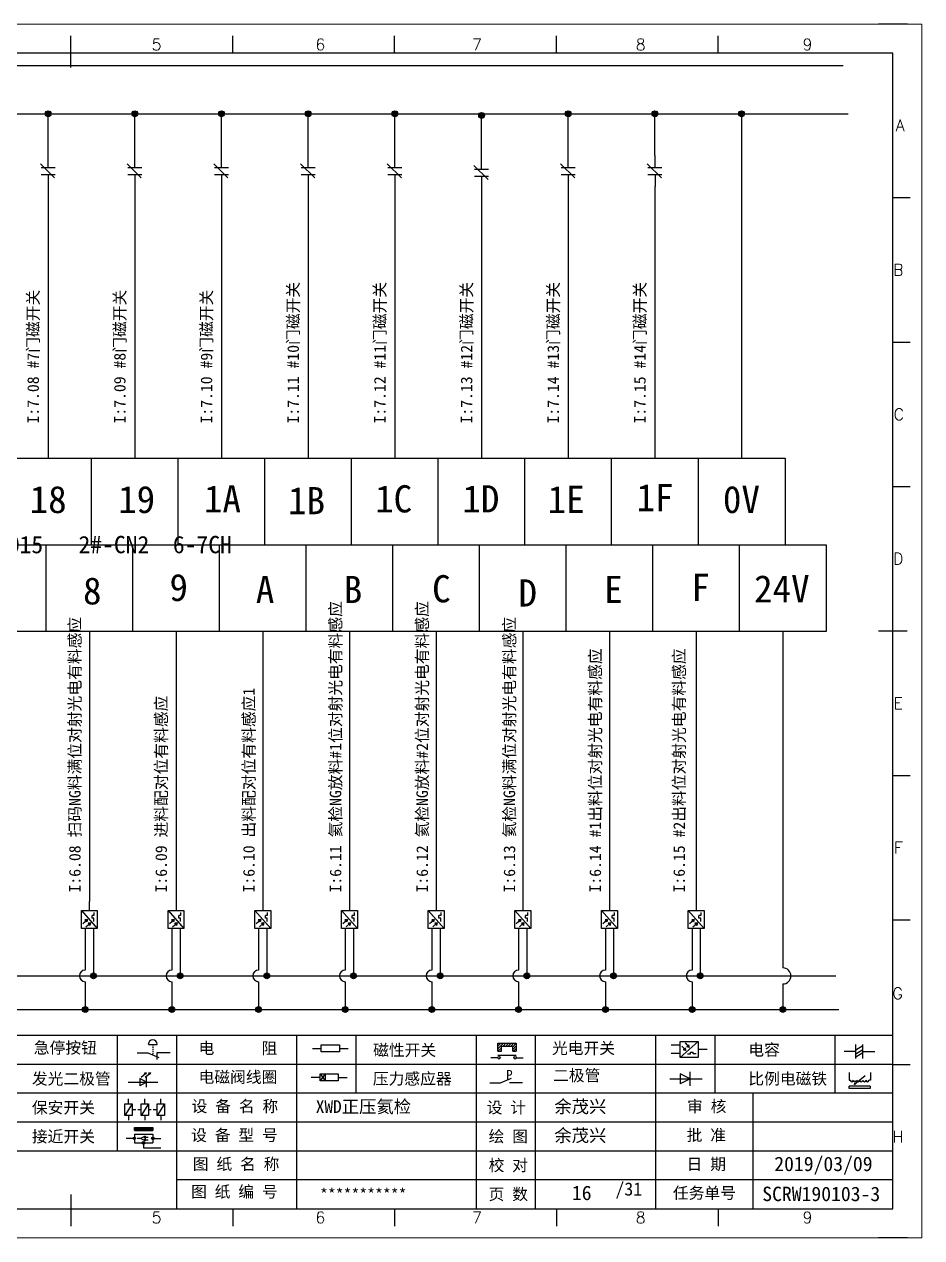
# Model space of a CAD drawing. Header units: millimetres. Extents: x -300 to 54435, y -106 to 60527.
# Drawn here: x 1344 to 1499.3, y 1594.4 to 1804.4 of the extents above; entities that cross this region are included whole.
import ezdxf
from ezdxf.enums import TextEntityAlignment as Align

# ---------------------------------------------------------------- set-up
doc = ezdxf.new("R2010")
doc.units = ezdxf.units.MM
doc.layers.add('AE_BOR', color=1, linetype='Continuous')
doc.styles.get("Standard").update_dxf_attribs({"font": ''})
doc.styles.add('WD', font='romans.shx', dxfattribs={"width": 0.8, "bigfont": 'gbcbig.shx'})
doc.styles.add('汉字', font='')
doc.styles.get('Standard').set_extended_font_data('SimSun')
doc.styles.get('汉字').set_extended_font_data('新宋体')

# ---------------------------------------------------------------- blocks, each defined once
blk = doc.blocks.new('光电开关')
at = {"linetype": 'ByBlock'}
h = blk.add_hatch(dxfattribs=at)
h.set_pattern_fill('ANSI31', color=256, scale=0.01, style=0)
h.set_pattern_definition([(45, (0.172267, 0), (-0.0224506403, 0.0224506403), [])])
h.paths.add_polyline_path([(-1882.44, -776.34), (-1882.5, -775.91), (-1882.68, -776.07)])
h.paths.add_polyline_path([(-1882.86, -776.23), (-1882.44, -776.34), (-1882.68, -776.07)])
h.paths.add_polyline_path([(-1883.05, -776.88), (-1883.11, -776.45), (-1883.29, -776.61)])
h.paths.add_polyline_path([(-1883.47, -776.77), (-1883.05, -776.88), (-1883.29, -776.61)])
for p, q in [((-1884.01, -775.96), (-1885.56, -775.96)), ((-1880.91, -775.3), (-1884.01, -778.05)), ((-1883.75, -776.09), (-1883.05, -776.88)), ((-1883.11, -776.45), (-1883.47, -776.77)), ((-1883.05, -776.88), (-1883.47, -776.77)), ((-1883.14, -775.55), (-1882.44, -776.34)), ((-1883.05, -776.88), (-1883.11, -776.45)), ((-1882.5, -775.91), (-1882.86, -776.23)), ((-1882.44, -776.34), (-1882.86, -776.23)), ((-1882.44, -776.34), (-1882.5, -775.91)), ((-1879.37, -776.67), (-1880.91, -776.67)), ((-1884.01, -777.39), (-1885.56, -777.39)), ((-1882.78, -777.47), (-1882.23, -777.47)), ((-1882.23, -777.47), (-1882.23, -777.14)), ((-1882.23, -777.14), (-1881.78, -777.14)), ((-1881.78, -777.47), (-1881.78, -777.14)), ((-1881.23, -777.47), (-1881.78, -777.47))]:
    blk.add_line(p, q, dxfattribs=at)
blk.add_lwpolyline([(-1884.01, -775.3), (-1880.91, -775.3), (-1880.91, -778.05), (-1884.01, -778.05)], close=True, dxfattribs=at)
blk = doc.blocks.new('常闭触点')
at = {"linetype": 'ByBlock'}
for p, q in [((-1853.82, -786.77), (-1855.88, -786.77)), ((-1852.01, -785.66), (-1854.43, -788.1)), ((-1853.82, -787.99), (-1853.82, -785.56)), ((-1852.6, -787.99), (-1852.6, -785.56)), ((-1852.6, -786.77), (-1850.55, -786.77))]:
    blk.add_line(p, q, dxfattribs=at)
blk = doc.blocks.new('磁性开关')
at = {"linetype": 'ByBlock'}
h = blk.add_hatch(dxfattribs=at)
h.set_pattern_fill('ANSI31', color=256, scale=0.1, style=0)
h.paths.add_polyline_path([(-1910.88, -776.69), (-1910.88, -775.29), (-1907.69, -775.29), (-1907.69, -776.69), (-1908.31, -776.69), (-1908.31, -775.79), (-1910.25, -775.79), (-1910.25, -776.69)])
for p, q in [((-1910.88, -776.69), (-1910.88, -775.29)), ((-1910.88, -775.29), (-1907.69, -775.29)), ((-1910.88, -776.69), (-1910.25, -776.69)), ((-1910.25, -776.69), (-1910.25, -775.79)), ((-1910.25, -775.79), (-1908.31, -775.79)), ((-1908.31, -776.69), (-1908.31, -775.79)), ((-1908.31, -776.69), (-1907.69, -776.69)), ((-1907.69, -775.29), (-1907.69, -776.69)), ((-1910.91, -777.81), (-1912.09, -777.81)), ((-1910.88, -777.39), (-1907.69, -777.39)), ((-1907.66, -777.81), (-1906.48, -777.81))]:
    blk.add_line(p, q, dxfattribs=at)
for centre in [(-1910.68, -777.81), (-1907.88, -777.81)]:
    blk.add_circle(centre, 0.225, dxfattribs=at)
blk = doc.blocks.new('电磁阀线圈')
at = {"linetype": 'ByBlock'}
for p, q in [((-1854.61, -796.54), (-1856.17, -796.54)), ((-1854.61, -795.92), (-1853.75, -797.16)), ((-1853.75, -795.92), (-1854.61, -797.16)), ((-1853.75, -795.92), (-1853.75, -797.16)), ((-1851.53, -796.54), (-1849.97, -796.54))]:
    blk.add_line(p, q, dxfattribs=at)
blk.add_lwpolyline([(-1854.61, -795.92), (-1851.53, -795.92), (-1851.53, -797.16), (-1854.61, -797.16)], close=True, dxfattribs=at)
blk = doc.blocks.new('压力感应器')
at = {"linetype": 'ByBlock'}
for p, q in [((-1815.59, -777.73), (-1813.71, -776.93)), ((-1817.44, -777.73), (-1815.59, -777.73)), ((-1811.78, -777.73), (-1814.05, -777.73))]:
    blk.add_line(p, q, dxfattribs=at)
at = {"linetype": 'ByBlock', "insert": (-1814.65, -775.48), "char_height": 1.68, "width": 1.2242, "attachment_point": 1}
blk.add_mtext('{\\fNSimSun|b0|i0|c134|p49;P}', dxfattribs=at)
blk = doc.blocks.new('二极管')
at = {"linetype": 'ByBlock'}
for p, q in [((-1787.52, -776.77), (-1781.92, -776.77)), ((-1783.97, -776.77), (-1785.69, -775.9)), ((-1785.69, -775.9), (-1785.69, -777.65)), ((-1783.97, -776.77), (-1785.69, -777.65)), ((-1783.97, -777.99), (-1783.97, -775.56))]:
    blk.add_line(p, q, dxfattribs=at)
blk = doc.blocks.new('电容')
at = {"linetype": 'ByBlock'}
for p, q in [((-1756.08, -782.99), (-1756.08, -780.56)), ((-1754.86, -780.79), (-1756.08, -781.55)), ((-1754.86, -782.99), (-1754.86, -780.56)), ((-1756.08, -781.77), (-1758.13, -781.77)), ((-1754.86, -781.44), (-1756.08, -782.2)), ((-1754.86, -781.99), (-1756.08, -782.75)), ((-1754.86, -781.77), (-1752.81, -781.77))]:
    blk.add_line(p, q, dxfattribs=at)
blk = doc.blocks.new('发光二极管')
at = {"linetype": 'ByBlock'}
for p, q in [((-1755.78, -785.92), (-1754.89, -785.14)), ((-1754.89, -785.14), (-1755.2, -785.22)), ((-1755.2, -785.22), (-1755.01, -785.43)), ((-1755.08, -785.92), (-1754.18, -785.14)), ((-1754.89, -785.14), (-1755.01, -785.43)), ((-1754.18, -785.14), (-1754.49, -785.22)), ((-1754.49, -785.22), (-1754.31, -785.43)), ((-1754.18, -785.14), (-1754.31, -785.43)), ((-1758.01, -786.77), (-1752.89, -786.77)), ((-1754.84, -786.77), (-1756.04, -786.16)), ((-1756.04, -786.16), (-1756.04, -787.39)), ((-1754.84, -786.77), (-1756.04, -787.39)), ((-1754.84, -787.63), (-1754.84, -785.92))]:
    blk.add_line(p, q, dxfattribs=at)
blk = doc.blocks.new('比例电磁阀')
at = {"linetype": 'ByBlock'}
for p, q in [((-1757.26, -775.38), (-1757.26, -776.71)), ((-1757.26, -776.71), (-1757.05, -776.71)), ((-1754.5, -775.98), (-1756.35, -777.44)), ((-1753.58, -776.71), (-1753.8, -776.71)), ((-1753.58, -775.38), (-1753.58, -776.71)), ((-1753.6, -777.73), (-1757.25, -777.73)), ((-1757.25, -778.13), (-1757.25, -777.73)), ((-1753.6, -778.13), (-1757.25, -778.13)), ((-1756.35, -777.44), (-1756.25, -777.25)), ((-1756.35, -777.44), (-1756.15, -777.38)), ((-1756.15, -777.38), (-1756.25, -777.25)), ((-1753.6, -777.73), (-1753.6, -778.13))]:
    blk.add_line(p, q, dxfattribs=at)
for centre in [(-1756.78, -776.71), (-1756.24, -776.71), (-1755.7, -776.71), (-1755.15, -776.71), (-1754.61, -776.71), (-1754.07, -776.71)]:
    blk.add_arc(centre, 0.271, 180, 0, dxfattribs=at)
blk = doc.blocks.new('保安开关')
at = {"linetype": 'ByBlock'}
for p, q in [((-1757.33, -790.79), (-1758.6, -792.81)), ((-1757.96, -790.79), (-1757.96, -789.97)), ((-1754.54, -790.79), (-1755.81, -792.81)), ((-1755.17, -790.79), (-1755.17, -789.97)), ((-1751.75, -790.79), (-1753.02, -792.81)), ((-1752.39, -790.79), (-1752.39, -789.97)), ((-1757.96, -792.81), (-1757.96, -793.62)), ((-1757.33, -791.8), (-1756.72, -791.8)), ((-1756.35, -791.8), (-1755.89, -791.8)), ((-1755.17, -792.81), (-1755.17, -793.62)), ((-1754.52, -791.8), (-1754.06, -791.8)), ((-1753.69, -791.8), (-1753.08, -791.8)), ((-1752.39, -792.81), (-1752.39, -793.62))]:
    blk.add_line(p, q, dxfattribs=at)
for points in [[(-1758.6, -790.79), (-1757.33, -790.79), (-1757.33, -792.81), (-1758.6, -792.81)], [(-1755.81, -790.79), (-1754.54, -790.79), (-1754.54, -792.81), (-1755.81, -792.81)], [(-1753.02, -790.79), (-1751.75, -790.79), (-1751.75, -792.81), (-1753.02, -792.81)]]:
    blk.add_lwpolyline(points, close=True, dxfattribs=at)
blk = doc.blocks.new('接近开关')
at = {"linetype": 'ByBlock'}
h = blk.add_hatch(dxfattribs=at)
h.set_pattern_fill('ANSI31', color=256, scale=0.01, style=0)
h.set_pattern_definition([(45, (-89.131516, -30.795668), (-0.0224506403, 0.0224506403), [])])
h.paths.add_polyline_path([(-1516.96, -1123.35), (-1516.96, -1122.85), (-1513.76, -1122.85), (-1513.76, -1123.35)])
for p, q in [((-1516.96, -1123.35), (-1516.96, -1122.85)), ((-1516.96, -1122.85), (-1513.76, -1122.85)), ((-1516.96, -1123.35), (-1513.76, -1123.35)), ((-1513.76, -1122.85), (-1513.76, -1123.35)), ((-1517.18, -1124.71), (-1518.36, -1124.71)), ((-1516.96, -1123.95), (-1513.76, -1123.95)), ((-1516.96, -1123.95), (-1516.96, -1125.47)), ((-1516.96, -1125.47), (-1513.76, -1125.47)), ((-1515.91, -1124.71), (-1516.45, -1124.71)), ((-1515.11, -1124.31), (-1515.91, -1124.71)), ((-1515.11, -1125.11), (-1515.91, -1124.71)), ((-1515.33, -1124.53), (-1515.17, -1124.53)), ((-1515.33, -1124.88), (-1515.17, -1124.88)), ((-1515.25, -1124.45), (-1515.25, -1124.61)), ((-1515.11, -1124.31), (-1515.11, -1125.11)), ((-1515.11, -1124.48), (-1514.58, -1124.48)), ((-1515.11, -1124.94), (-1514.58, -1124.94)), ((-1513.76, -1123.95), (-1513.76, -1125.47)), ((-1513.54, -1124.71), (-1512.36, -1124.71)), ((-1515.36, -1125.69), (-1515.36, -1126.36)), ((-1515.36, -1126.36), (-1512.36, -1126.36))]:
    blk.add_line(p, q, dxfattribs=at)
for centre in [(-1516.96, -1124.71), (-1515.36, -1125.47), (-1513.76, -1124.71)]:
    blk.add_circle(centre, 0.225, dxfattribs=at)
blk = doc.blocks.new('电阻')
at = {"linetype": 'ByBlock'}
for p, q in [((-3.09, 0), (-1.57, 0)), ((1.57, 0), (3.09, 0))]:
    blk.add_line(p, q, dxfattribs=at)
blk.add_lwpolyline([(-1.57, 0.63), (1.57, 0.63), (1.57, -0.63), (-1.57, -0.63)], close=True, dxfattribs=at)
blk = doc.blocks.new('急停按钮')
at = {"linetype": 'ByBlock'}
for p, q in [((-1.86, 0), (0, 0)), ((0, 0), (1.88, -0.81)), ((0.06, 1.45), (1.61, 1.45)), ((0.83, 1.45), (0.83, 1.24)), ((0.83, 1.07), (0.83, 0.85)), ((0.83, 0.68), (0.83, 0.47)), ((0.83, 0.29), (0.83, 0.08)), ((3.81, 0), (1.54, 0)), ((1.54, 0), (1.54, -1.15)), ((0.83, -0.09), (0.83, -0.24))]:
    blk.add_line(p, q, dxfattribs=at)
blk.add_arc((0.83, 1.45), 0.774, 0, 180)

msp = doc.modelspace()

# ---------------------------------------------------------------- hatches: boundary and pattern name
at = {"lineweight": -2}
h = msp.add_hatch(color=0, dxfattribs=at)
edge = h.paths.add_edge_path()
edge.add_arc((1348.102, 1788.883), 0.5, 0, 360)
h = msp.add_hatch(color=0, dxfattribs=at)
edge = h.paths.add_edge_path()
edge.add_arc((1363.102, 1788.883), 0.5, 0, 360)
h = msp.add_hatch(color=0, dxfattribs=at)
edge = h.paths.add_edge_path()
edge.add_arc((1378.102, 1788.883), 0.5, 0, 360)
h = msp.add_hatch(color=0, dxfattribs=at)
edge = h.paths.add_edge_path()
edge.add_arc((1393.102, 1788.883), 0.5, 0, 360)
h = msp.add_hatch(color=0, dxfattribs=at)
edge = h.paths.add_edge_path()
edge.add_arc((1408.102, 1788.883), 0.5, 0, 360)
h = msp.add_hatch(color=0, dxfattribs=at)
edge = h.paths.add_edge_path()
edge.add_arc((1438.102, 1788.883), 0.5, 0, 360)
h = msp.add_hatch(color=0, dxfattribs=at)
edge = h.paths.add_edge_path()
edge.add_arc((1453.102, 1788.883), 0.5, 0, 360)
h = msp.add_hatch(color=0, dxfattribs=at)
edge = h.paths.add_edge_path()
edge.add_arc((1468.102, 1788.883), 0.5, 0, 360)
h = msp.add_hatch(color=0, dxfattribs=at)
edge = h.paths.add_edge_path()
edge.add_arc((1423.102, 1788.6), 0.5, 0, 360)
h = msp.add_hatch(color=0, dxfattribs=at)
edge = h.paths.add_edge_path()
edge.add_arc((1355.94, 1639.671), 0.5, 0, 360)
h = msp.add_hatch(color=0, dxfattribs=at)
edge = h.paths.add_edge_path()
edge.add_arc((1370.94, 1639.671), 0.5, 0, 360)
h = msp.add_hatch(color=0, dxfattribs=at)
edge = h.paths.add_edge_path()
edge.add_arc((1385.94, 1639.671), 0.5, 0, 360)
h = msp.add_hatch(color=0, dxfattribs=at)
edge = h.paths.add_edge_path()
edge.add_arc((1400.94, 1639.671), 0.5, 0, 360)
h = msp.add_hatch(color=0, dxfattribs=at)
edge = h.paths.add_edge_path()
edge.add_arc((1415.94, 1639.671), 0.5, 0, 360)
h = msp.add_hatch(color=0, dxfattribs=at)
edge = h.paths.add_edge_path()
edge.add_arc((1430.94, 1639.671), 0.5, 0, 360)
h = msp.add_hatch(color=0, dxfattribs=at)
edge = h.paths.add_edge_path()
edge.add_arc((1445.94, 1639.671), 0.5, 0, 360)
h = msp.add_hatch(color=0, dxfattribs=at)
edge = h.paths.add_edge_path()
edge.add_arc((1460.94, 1639.671), 0.5, 0, 360)
h = msp.add_hatch(color=0, dxfattribs=at)
edge = h.paths.add_edge_path()
edge.add_arc((1354.514, 1633.854), 0.5, 0, 360)
h = msp.add_hatch(color=0, dxfattribs=at)
edge = h.paths.add_edge_path()
edge.add_arc((1369.514, 1633.854), 0.5, 0, 360)
h = msp.add_hatch(color=0, dxfattribs=at)
edge = h.paths.add_edge_path()
edge.add_arc((1384.514, 1633.854), 0.5, 0, 360)
h = msp.add_hatch(color=0, dxfattribs=at)
edge = h.paths.add_edge_path()
edge.add_arc((1399.514, 1633.854), 0.5, 0, 360)
h = msp.add_hatch(color=0, dxfattribs=at)
edge = h.paths.add_edge_path()
edge.add_arc((1414.514, 1633.854), 0.5, 0, 360)
h = msp.add_hatch(color=0, dxfattribs=at)
edge = h.paths.add_edge_path()
edge.add_arc((1429.514, 1633.854), 0.5, 0, 360)
h = msp.add_hatch(color=0, dxfattribs=at)
edge = h.paths.add_edge_path()
edge.add_arc((1444.514, 1633.854), 0.5, 0, 360)
h = msp.add_hatch(color=0, dxfattribs=at)
edge = h.paths.add_edge_path()
edge.add_arc((1459.514, 1633.854), 0.5, 0, 360)
h = msp.add_hatch(color=0, dxfattribs=at)
edge = h.paths.add_edge_path()
edge.add_arc((1475.227, 1633.854), 0.5, 0, 360)

# ---------------------------------------------------------------- linework, layer by layer
at = {"color": 7}
for p, q in [((1494.264, 1799.361), (1207.264, 1799.361)), ((1494.264, 1599.361), (1494.264, 1799.361)), ((1212.294, 1599.361), (1491.794, 1599.361)), ((1333.061, 1599.361), (1393.011, 1599.361)), ((1393.011, 1599.361), (1461.797, 1599.361))]:
    msp.add_line(p, q, dxfattribs=at)
at = {"color": 0, "lineweight": -2}
for p, q in [((1218.89, 1797.247), (1485.642, 1797.247)), ((1219.774, 1788.883), (1486.526, 1788.883)), ((1348.102, 1781.639), (1348.102, 1788.883)), ((1363.102, 1781.639), (1363.102, 1788.883)), ((1378.102, 1781.639), (1378.102, 1788.883)), ((1393.102, 1781.639), (1393.102, 1788.883)), ((1408.102, 1781.639), (1408.102, 1788.883)), ((1423.102, 1781.356), (1423.102, 1788.6)), ((1438.102, 1781.639), (1438.102, 1788.883)), ((1453.102, 1781.639), (1453.102, 1788.883)), ((1468.102, 1788.883), (1468.102, 1729.277)), ((1348.102, 1776.311), (1348.102, 1729.277)), ((1363.102, 1776.311), (1363.102, 1729.277)), ((1378.102, 1776.311), (1378.102, 1729.277)), ((1393.102, 1776.311), (1393.102, 1729.277)), ((1408.102, 1776.311), (1408.102, 1729.277)), ((1423.102, 1776.028), (1423.102, 1729.277)), ((1438.102, 1776.311), (1438.102, 1729.277)), ((1453.102, 1776.311), (1453.102, 1729.277)), ((1460.602, 1729.277), (1460.602, 1714.277)), ((1220.602, 1714.277), (1482.727, 1714.277)), ((1347.727, 1699.277), (1347.727, 1714.277)), ((1362.727, 1699.277), (1362.727, 1714.277)), ((1377.727, 1699.277), (1377.727, 1714.277)), ((1392.727, 1699.277), (1392.727, 1714.277)), ((1407.727, 1699.277), (1407.727, 1714.277)), ((1422.727, 1699.277), (1422.727, 1714.277)), ((1437.727, 1699.277), (1437.727, 1714.277)), ((1452.727, 1699.277), (1452.727, 1714.277)), ((1467.727, 1714.277), (1467.727, 1714.277)), ((1467.727, 1699.277), (1467.727, 1714.277)), ((1355.227, 1699.277), (1355.227, 1652.527)), ((1370.227, 1699.277), (1370.227, 1652.244)), ((1385.227, 1699.277), (1385.227, 1652.527)), ((1400.227, 1699.277), (1400.227, 1652.527)), ((1415.227, 1699.277), (1415.227, 1652.244)), ((1430.227, 1699.277), (1430.227, 1652.244)), ((1445.227, 1699.277), (1445.227, 1652.244)), ((1460.227, 1699.277), (1460.227, 1652.244)), ((1475.227, 1699.277), (1475.227, 1641.066)), ((1354.514, 1646.337), (1354.514, 1640.671)), ((1355.94, 1646.337), (1355.94, 1639.671)), ((1369.514, 1646.337), (1369.514, 1640.671)), ((1370.94, 1646.337), (1370.94, 1639.671)), ((1384.514, 1646.337), (1384.514, 1640.671)), ((1385.94, 1646.337), (1385.94, 1639.671)), ((1399.514, 1646.337), (1399.514, 1640.671)), ((1400.94, 1646.337), (1400.94, 1639.671)), ((1414.514, 1646.337), (1414.514, 1640.671)), ((1415.94, 1646.337), (1415.94, 1639.671)), ((1429.514, 1646.337), (1429.514, 1640.671)), ((1430.94, 1646.337), (1430.94, 1639.671)), ((1444.514, 1646.337), (1444.514, 1640.671)), ((1445.94, 1646.337), (1445.94, 1639.671)), ((1459.514, 1646.337), (1459.514, 1640.671)), ((1460.94, 1646.337), (1460.94, 1639.671)), ((1218.406, 1639.671), (1484.395, 1639.671)), ((1354.514, 1638.671), (1354.514, 1633.854)), ((1369.514, 1638.671), (1369.514, 1633.854)), ((1384.514, 1638.671), (1384.514, 1633.854)), ((1399.514, 1638.671), (1399.514, 1633.854)), ((1414.514, 1638.671), (1414.514, 1633.854)), ((1429.514, 1638.671), (1429.514, 1633.854)), ((1444.514, 1638.671), (1444.514, 1633.854)), ((1459.514, 1638.671), (1459.514, 1633.854)), ((1475.227, 1638.277), (1475.227, 1633.854)), ((1218.168, 1633.854), (1484.921, 1633.854))]:
    msp.add_line(p, q, dxfattribs=at)
at = {"color": 7, "linetype": 'ByBlock'}
for p, q in [((1494.264, 1629.361), (1207.264, 1629.361)), ((1494.264, 1624.361), (1207.264, 1624.361)), ((1494.264, 1619.361), (1207.264, 1619.361)), ((1494.264, 1614.361), (1207.264, 1614.361)), ((1494.264, 1609.361), (1207.264, 1609.361)), ((1494.264, 1604.361), (1370.288, 1604.361))]:
    msp.add_line(p, q, dxfattribs=at)
at = {"color": 7, "lineweight": -2}
for p, q in [((1360.05, 1629.361), (1360.05, 1609.361)), ((1370.288, 1629.361), (1370.288, 1599.446)), ((1391.098, 1629.361), (1391.098, 1619.361)), ((1401.336, 1629.361), (1401.336, 1619.361)), ((1422.146, 1629.361), (1422.146, 1619.361)), ((1432.384, 1629.361), (1432.384, 1619.361)), ((1453.194, 1629.361), (1453.194, 1619.361)), ((1463.432, 1629.361), (1463.432, 1619.361)), ((1484.243, 1629.361), (1484.243, 1619.361)), ((1391.098, 1619.361), (1391.098, 1599.446)), ((1422.146, 1619.361), (1422.146, 1599.361)), ((1432.384, 1619.361), (1432.384, 1599.361)), ((1453.194, 1619.361), (1453.194, 1599.361)), ((1470.047, 1619.361), (1470.047, 1599.361))]:
    msp.add_line(p, q, dxfattribs=at)
at = {"color": 7, "ltscale": 2}
for p, q in [((1494.264, 1599.361), (1494.264, 1620.807)), ((1461.797, 1599.361), (1491.794, 1599.361)), ((1461.797, 1599.361), (1494.264, 1599.361))]:
    msp.add_line(p, q, dxfattribs=at)
at = {"color": 0, "lineweight": -2}
for points in [[(1340.602, 1729.277), (1355.602, 1729.277)], [(1355.602, 1729.277), (1370.602, 1729.277)], [(1355.602, 1714.277), (1355.602, 1729.277)], [(1370.602, 1729.277), (1385.602, 1729.277)], [(1370.602, 1714.277), (1370.602, 1729.277)], [(1385.602, 1729.277), (1400.602, 1729.277)], [(1385.602, 1714.277), (1385.602, 1729.277)], [(1400.602, 1729.277), (1415.602, 1729.277)], [(1400.602, 1714.277), (1400.602, 1729.277)], [(1415.602, 1729.277), (1430.602, 1729.277)], [(1415.602, 1714.277), (1415.602, 1729.277)], [(1430.602, 1729.277), (1445.602, 1729.277)], [(1430.602, 1714.277), (1430.602, 1729.277)], [(1445.602, 1729.277), (1460.602, 1729.277)], [(1445.602, 1714.277), (1445.602, 1729.277)], [(1460.602, 1729.277), (1475.602, 1729.277), (1475.602, 1714.277)], [(1482.727, 1714.277), (1482.727, 1699.277), (1467.727, 1699.277)], [(1347.727, 1699.277), (1332.727, 1699.277)], [(1362.727, 1699.277), (1347.727, 1699.277)], [(1377.727, 1699.277), (1362.727, 1699.277)], [(1392.727, 1699.277), (1377.727, 1699.277)], [(1407.727, 1699.277), (1392.727, 1699.277)], [(1422.727, 1699.277), (1407.727, 1699.277)], [(1437.727, 1699.277), (1422.727, 1699.277)], [(1452.727, 1699.277), (1437.727, 1699.277)], [(1467.727, 1699.277), (1452.727, 1699.277)]]:
    msp.add_lwpolyline(points, dxfattribs=at)
for centre in [(1348.102, 1788.883), (1363.102, 1788.883), (1378.102, 1788.883), (1393.102, 1788.883), (1408.102, 1788.883), (1438.102, 1788.883), (1453.102, 1788.883), (1468.102, 1788.883), (1423.102, 1788.6), (1355.94, 1639.671), (1370.94, 1639.671), (1385.94, 1639.671), (1400.94, 1639.671), (1415.94, 1639.671), (1430.94, 1639.671), (1445.94, 1639.671), (1460.94, 1639.671), (1354.514, 1633.854), (1369.514, 1633.854), (1384.514, 1633.854), (1399.514, 1633.854), (1414.514, 1633.854), (1429.514, 1633.854), (1444.514, 1633.854), (1459.514, 1633.854), (1475.227, 1633.854)]:
    msp.add_circle(centre, 0.5, dxfattribs=at)
for centre in [(1354.514, 1639.671), (1369.514, 1639.671), (1384.514, 1639.671), (1399.514, 1639.671), (1414.514, 1639.671), (1429.514, 1639.671), (1444.514, 1639.671), (1459.514, 1639.671)]:
    msp.add_arc(centre, 1, 90, 270, dxfattribs=at)
at = {"color": 0, "ltscale": 2}
msp.add_arc((1475.227, 1639.671), 1.394, 270, 90, dxfattribs=at)
at = {"layer": 'AE_BOR', "color": 7, "lineweight": 15}
for p, q in [((1202.261, 1804.361), (1499.261, 1804.361)), ((1499.261, 1804.361), (1499.261, 1594.361)), ((1499.261, 1594.361), (1202.261, 1594.361))]:
    msp.add_line(p, q, dxfattribs=at)
at = {"layer": 'AE_BOR', "color": 7, "lineweight": 30}
for p, q in [((1496.794, 1804.361), (1491.794, 1804.361)), ((1352.044, 1796.861), (1352.044, 1801.861)), ((1491.764, 1699.361), (1496.764, 1699.361)), ((1352.044, 1601.861), (1352.044, 1596.861)), ((1352.044, 1599.361), (1352.044, 1596.861)), ((1496.794, 1594.361), (1491.794, 1594.361))]:
    msp.add_line(p, q, dxfattribs=at)
at = {"layer": 'AE_BOR', "color": 7}
for p, q in [((1352.044, 1799.361), (1352.044, 1802.361)), ((1380.044, 1799.361), (1380.044, 1802.361)), ((1408.044, 1799.361), (1408.044, 1802.361)), ((1436.044, 1799.361), (1436.044, 1802.361)), ((1464.044, 1799.361), (1464.044, 1802.361)), ((1494.264, 1774.361), (1497.264, 1774.361)), ((1494.264, 1749.361), (1497.264, 1749.361)), ((1494.264, 1724.361), (1497.264, 1724.361)), ((1494.264, 1674.361), (1497.264, 1674.361)), ((1494.264, 1649.361), (1497.264, 1649.361)), ((1494.264, 1624.361), (1497.264, 1624.361)), ((1352.044, 1599.361), (1352.044, 1596.361)), ((1380.044, 1599.361), (1380.044, 1596.361)), ((1408.044, 1599.361), (1408.044, 1596.361)), ((1436.044, 1599.361), (1436.044, 1596.361)), ((1464.044, 1599.361), (1464.044, 1596.361))]:
    msp.add_line(p, q, dxfattribs=at)

# ---------------------------------------------------------------- block references
at = {"linetype": 'ByBlock'}
for name, p, rotation in [('常闭触点', (2134.877, -74.237), 270), ('常闭触点', (2149.877, -74.237), 270), ('常闭触点', (2164.877, -74.237), 270), ('常闭触点', (2179.877, -74.237), 270), ('常闭触点', (2194.877, -74.237), 270), ('常闭触点', (2209.877, -74.52), 270), ('常闭触点', (2224.877, -74.237), 270), ('常闭触点', (2239.877, -74.237), 270), ('光电开关', (578.554, 3531.892), 90), ('光电开关', (593.554, 3531.892), 90), ('光电开关', (608.554, 3531.892), 90), ('光电开关', (623.554, 3531.892), 90), ('光电开关', (638.554, 3531.892), 90), ('光电开关', (653.554, 3531.892), 90), ('光电开关', (668.554, 3531.892), 90), ('光电开关', (683.554, 3531.892), 90)]:
    msp.add_blockref(name, p, dxfattribs=dict(at, rotation=rotation))
at = {"color": 7}
for name, p in [('急停按钮', (1365.376, 1626.377)), ('电阻', (1396.917, 1627.137))]:
    msp.add_blockref(name, p, dxfattribs=at)
at = {"color": 7, "linetype": 'ByBlock'}
for name, p in [('磁性开关', (3336.79, 2403.32)), ('光电开关', (3341.486, 2403.63)), ('电容', (3243.953, 2408.342)), ('压力感应器', (3241.985, 2398.877)), ('发光二极管', (3119.976, 2408.053)), ('电磁阀线圈', (3249.786, 2418.658)), ('二极管', (3243.173, 2398.635)), ('比例电磁阀', (3243.953, 2398.342)), ('保安开关', (3119.976, 2408.342)), ('接近开关', (2879.977, 2736.259))]:
    msp.add_blockref(name, p, dxfattribs=at)

# ---------------------------------------------------------------- texts
msp.add_text('16', height=2.5).set_placement((1438.728, 1600.873))
at = {"color": 0, "lineweight": -2, "char_height": 2, "width": 71.79445, "attachment_point": 1, "rotation": 90}
for s, insert in [('{\\C256;I:7.08 #7门磁开关}', (1344.489, 1735.263)), ('{\\C256;I:7.09 #8门磁开关}', (1359.489, 1735.263)), ('{\\C256;I:7.10 #9门磁开关}', (1374.489, 1735.263)), ('{\\C256;I:7.11 #10门磁开关}', (1389.489, 1735.263)), ('{\\C256;I:7.12 #11门磁开关}', (1404.489, 1735.263)), ('{\\C256;I:7.13 #12门磁开关}', (1419.489, 1735.263)), ('{\\C256;I:7.14 #13门磁开关}', (1434.489, 1735.263)), ('{\\C256;I:7.15 #14门磁开关}', (1449.489, 1735.263)), ('{\\C256;I:6.11 氦检NG放料#1位对射光电有料感应}', (1396.821, 1654.103)), ('{\\C256;I:6.12 氦检NG放料#2位对射光电有料感应}', (1411.817, 1654.103)), ('{\\C256;I:6.08 扫码NG料满位对射光电有料感应}', (1351.711, 1654.103)), ('{\\C256;I:6.13 氦检NG料满位对射光电有料感应}', (1426.908, 1654.103)), ('{\\C256;I:6.14 #1出料位对射光电有料感应}', (1441.765, 1654.103)), ('{\\C256;I:6.15 #2出料位对射光电有料感应}', (1456.276, 1654.103)), ('{\\C256;I:6.10 出料配对位有料感应1}', (1381.826, 1654.103)), ('{\\C256;I:6.09 进料配对位有料感应}', (1366.653, 1654.103))]:
    msp.add_mtext(s, dxfattribs=dict(at, insert=insert))
at = {"color": 0, "lineweight": -2, "attachment_point": 1}
for s, insert, char_height, width in [('18', (1344.902, 1724.478), 4.7064, 7.20347), ('19', (1360.205, 1724.484), 4.7064, 7.20347), ('1A', (1375.063, 1724.587), 4.7064, 7.20347), ('1B', (1389.611, 1724.278), 4.7064, 7.20347), ('1C', (1404.675, 1724.587), 4.7064, 7.20347), ('1D', (1419.773, 1724.589), 4.7064, 7.20347), ('1E', (1434.528, 1724.486), 4.7064, 7.20347), ('1F', (1449.901, 1724.795), 4.7064, 7.20347), ('0V', (1464.862, 1724.486), 4.7064, 7.20347), ('ID261-DO15   2#-CN2  6-7CH               ', (1326.822, 1715.814), 3, 61.03402), ('8', (1354.134, 1708.66), 4.706, 7.20347), ('9', (1369.094, 1709.257), 4.706, 7.20347), ('A', (1384.036, 1708.899), 4.706, 7.20347), ('B', (1399.242, 1708.903), 4.706, 7.20347), ('C', (1414.543, 1709.023), 4.706, 7.20347), ('D', (1429.485, 1708.306), 4.706, 7.20347), ('E', (1444.335, 1708.906), 4.706, 7.20347), ('F', (1459.397, 1709.264), 4.706, 7.20347), ('24V', (1470.253, 1709.025), 4.7064, 7.20347)]:
    msp.add_mtext(s, dxfattribs=dict(at, insert=insert, char_height=char_height, width=width))
at = {"color": 7, "char_height": 2, "attachment_point": 1, "style": '汉字'}
for s, insert in [('{\\fKaiTi_GB2312|b0|i0|c134|p49;急停按钮}', (1345.616, 1628.24)), ('{\\fKaiTi_GB2312|b0|i0|c134|p49;电      阻}', (1374.122, 1628.168)), ('{\\fKaiTi_GB2312|b0|i0|c134|p49;磁性开关}', (1404.333, 1627.832)), ('{\\fKaiTi_GB2312|b0|i0|c134|p49;光电开关}', (1435.284, 1628.169)), ('{\\fKaiTi_GB2312|b0|i0|c134|p49;电容}', (1469.259, 1627.882)), ('{\\fKaiTi_GB2312|b0|i0|c134|p49;电磁阀线圈}', (1374.122, 1623.168)), ('{\\fKaiTi_GB2312|b0|i0|c134|p49;二极管}', (1435.465, 1623.453)), ('{\\fKaiTi_GB2312|b0|i0|c134|p49;发光二极管}', (1345.283, 1622.882)), ('{\\fKaiTi_GB2312|b0|i0|c134|p49;压力感应器}', (1404.28, 1622.892)), ('{\\fKaiTi_GB2312|b0|i0|c134|p49;比例电磁铁}', (1469.259, 1622.882)), ('{\\fKaiTi_GB2312|b0|i0|c134|p49;保安开关}', (1345.283, 1617.882)), ('{\\fKaiTi_GB2312|b0|i0|c134|p0;设 备 名 称}', (1372.915, 1618.116)), ('{\\fKaiTi_GB2312|b0|i0|c134|p0;设 计}', (1423.982, 1617.901)), ('{\\fKaiTi_GB2312|b0|i0|c134|p0;审 核}', (1458.65, 1618.11)), ('{\\fKaiTi_GB2312|b0|i0|c134|p49;接近开关}', (1345.283, 1612.882)), ('{\\fKaiTi_GB2312|b0|i0|c134|p0;设 备 型 号}', (1372.841, 1613.116)), ('{\\fKaiTi_GB2312|b0|i0|c134|p0;绘 图}', (1424.311, 1612.901)), ('{\\fKaiTi_GB2312|b0|i0|c134|p0;批 准}', (1458.58, 1613.11)), ('{\\fKaiTi_GB2312|b0|i0|c134|p0;图 纸 名 称}', (1373.124, 1608.116)), ('{\\fKaiTi_GB2312|b0|i0|c134|p0;校 对}', (1424.311, 1607.901)), ('{\\fKaiTi_GB2312|b0|i0|c134|p0;日 期}', (1458.58, 1608.11)), ('{\\fKaiTi_GB2312|b0|i0|c134|p0;图 纸 编 号}', (1372.826, 1603.333)), ('{\\fKaiTi_GB2312|b0|i0|c134|p0;页 数}', (1424.311, 1602.901)), ('{\\fKaiTi_GB2312|b0|i0|c134|p0;任务单号}', (1456.204, 1603.11))]:
    msp.add_mtext(s, dxfattribs=dict(at, insert=insert))
at = {"color": 7, "char_height": 2.2, "attachment_point": 1}
for s, insert, width in [('{\\fKaiTi_GB2312|b0|i0|c134|p49;XWD\\fNSimSun|b0|i0|c134|p49;正}压氦检', (1394.408, 1618.16), 26.57668), ('余茂兴', (1435.694, 1618.16), 15.31746), ('余茂兴', (1435.694, 1613.16), 15.31746)]:
    msp.add_mtext(s, dxfattribs=dict(at, insert=insert, width=width))
at = {"char_height": 2.5, "attachment_point": 1}
for s, width, insert in [('2019/03/09', 15.27785, (1473.747, 1608.388)), ('SCRW190103-3', 16.39674, (1471.668, 1603.195))]:
    msp.add_mtext_dynamic_manual_height_columns(s, width=width, gutter_width=12.5, heights=[0], dxfattribs=dict(at, insert=insert))
at = {"color": 7, "lineweight": -2, "insert": (1402.622, 1601.861), "char_height": 2, "width": 31.04816, "attachment_point": 5}
msp.add_mtext('{\\C256;***********}', dxfattribs=at)
at = {"color": 7, "linetype": 'ByBlock', "lineweight": -2, "insert": (1444.898, 1602.522), "char_height": 4.26888, "width": 20.81025, "attachment_point": 5}
msp.add_mtext('  {\\H0.53119x; /31}', dxfattribs=at)
at = {"layer": 'AE_BOR', "color": 7, "style": 'WD'}
for s, p in [('5', (1366.856, 1799.861)), ('6', (1395.201, 1799.861)), ('7', (1422.299, 1799.861)), ('8', (1450.628, 1799.861)), ('9', (1479.493, 1799.861)), ('5', (1366.856, 1596.861)), ('6', (1395.201, 1596.861)), ('7', (1422.299, 1596.861)), ('8', (1450.628, 1596.861)), ('9', (1479.493, 1596.861))]:
    msp.add_text(s, height=2, dxfattribs=at).set_placement(p, align=Align.CENTER)
for s, p in [('A', (1496.288, 1786.861)), ('B', (1496.098, 1761.861)), ('C', (1496.193, 1736.861)), ('D', (1496.098, 1711.861)), ('E', (1496.002, 1686.861)), ('F', (1496.002, 1661.861)), ('F', (1496.002, 1661.861)), ('G', (1496.002, 1636.642)), ('H', (1496.098, 1611.861))]:
    msp.add_text(s, height=2, dxfattribs=at).set_placement(p, align=Align.MIDDLE_RIGHT)

doc.saveas('drawing.dxf')
